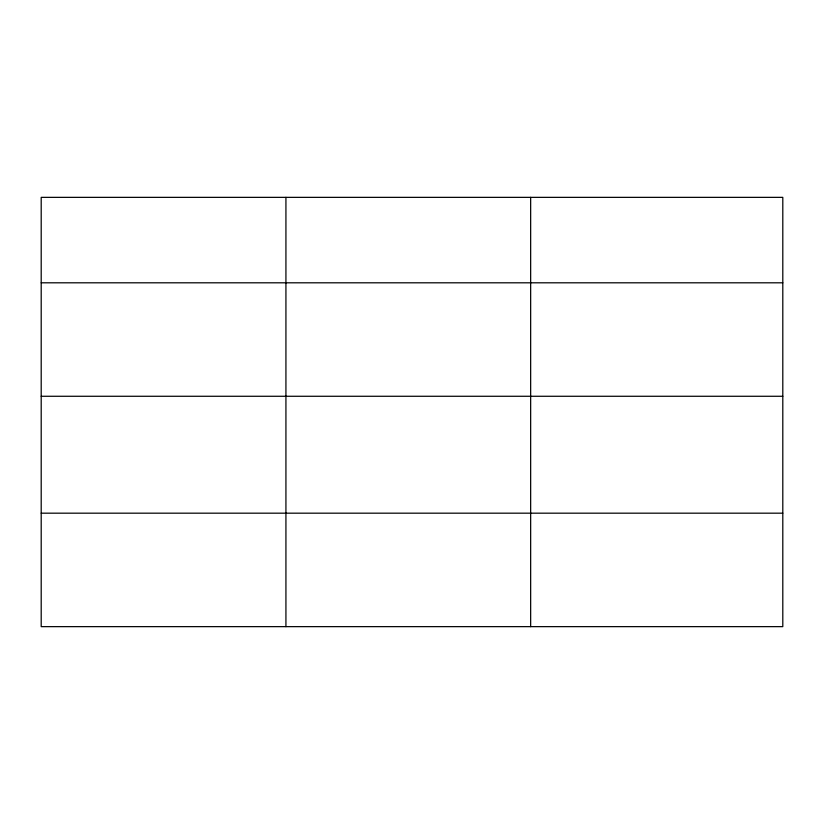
<?xml version="1.0" encoding="UTF-8"?>
<svg xmlns="http://www.w3.org/2000/svg" width="824" height="824" viewBox="0 0 824 824"><rect width="100%" height="100%" fill="white"/><g stroke="black" fill="none" stroke-linecap="round" stroke-linejoin="round"><path stroke-width="1.24" d="M782.8 396.272L782.8 197.358L41.2 197.358L41.2 626.642L782.8 626.642L782.8 396.272L41.2 396.272M41.2 282.807L782.8 282.807M41.2 513.177L782.8 513.177M530.656 197.358L530.656 626.642M285.928 197.358L285.928 626.642"/></g></svg>
